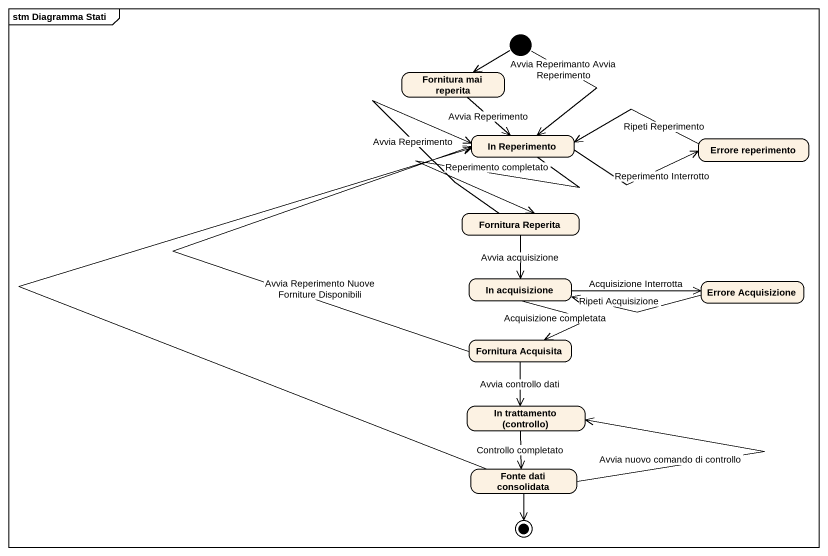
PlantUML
@startuml
mainframe stm Diagramma Stati
hide empty description
state "Fornitura mai reperita" as Fornitura_mai_reperita
state "In Reperimento" as In_Reperimento
state "Errore reperimento" as Errore_reperimento
state "Fornitura Reperita" as Fornitura_Reperita
state "In acquisizione" as In_acquisizione
state "Errore Acquisizione" as Errore_Acquisizione
state "Fornitura Acquisita" as Fornitura_Acquisita
state "In trattamento (controllo)" as In_trattamento_controllo
state "Fonte dati consolidata" as Fonte_dati_consolidata
[*] -left-> Fornitura_mai_reperita
[*] --> In_Reperimento : Avvia Reperimanto Avvia Reperimento
Fornitura_mai_reperita --> In_Reperimento : Avvia Reperimento
In_Reperimento -right-> Errore_reperimento : Reperimento Interrotto
In_Reperimento --> Fornitura_Reperita : Reperimento completato
Errore_reperimento -left-> In_Reperimento : Ripeti Reperimento
Fornitura_Reperita -up-> In_Reperimento : Avvia Reperimento
Fornitura_Reperita --> In_acquisizione : Avvia acquisizione
In_acquisizione -right-> Errore_Acquisizione : Acquisizione Interrotta
In_acquisizione --> Fornitura_Acquisita : Acquisizione completata
Errore_Acquisizione -left-> In_acquisizione : Ripeti Acquisizione
Fornitura_Acquisita -up-> In_Reperimento : Avvia Reperimento Nuove Forniture Disponibili
Fornitura_Acquisita --> In_trattamento_controllo : Avvia controllo dati
In_trattamento_controllo --> Fonte_dati_consolidata : Controllo completato
Fonte_dati_consolidata -up-> In_Reperimento
Fonte_dati_consolidata -up-> In_trattamento_controllo : Avvia nuovo comando di controllo
Fonte_dati_consolidata --> [*]
@enduml
